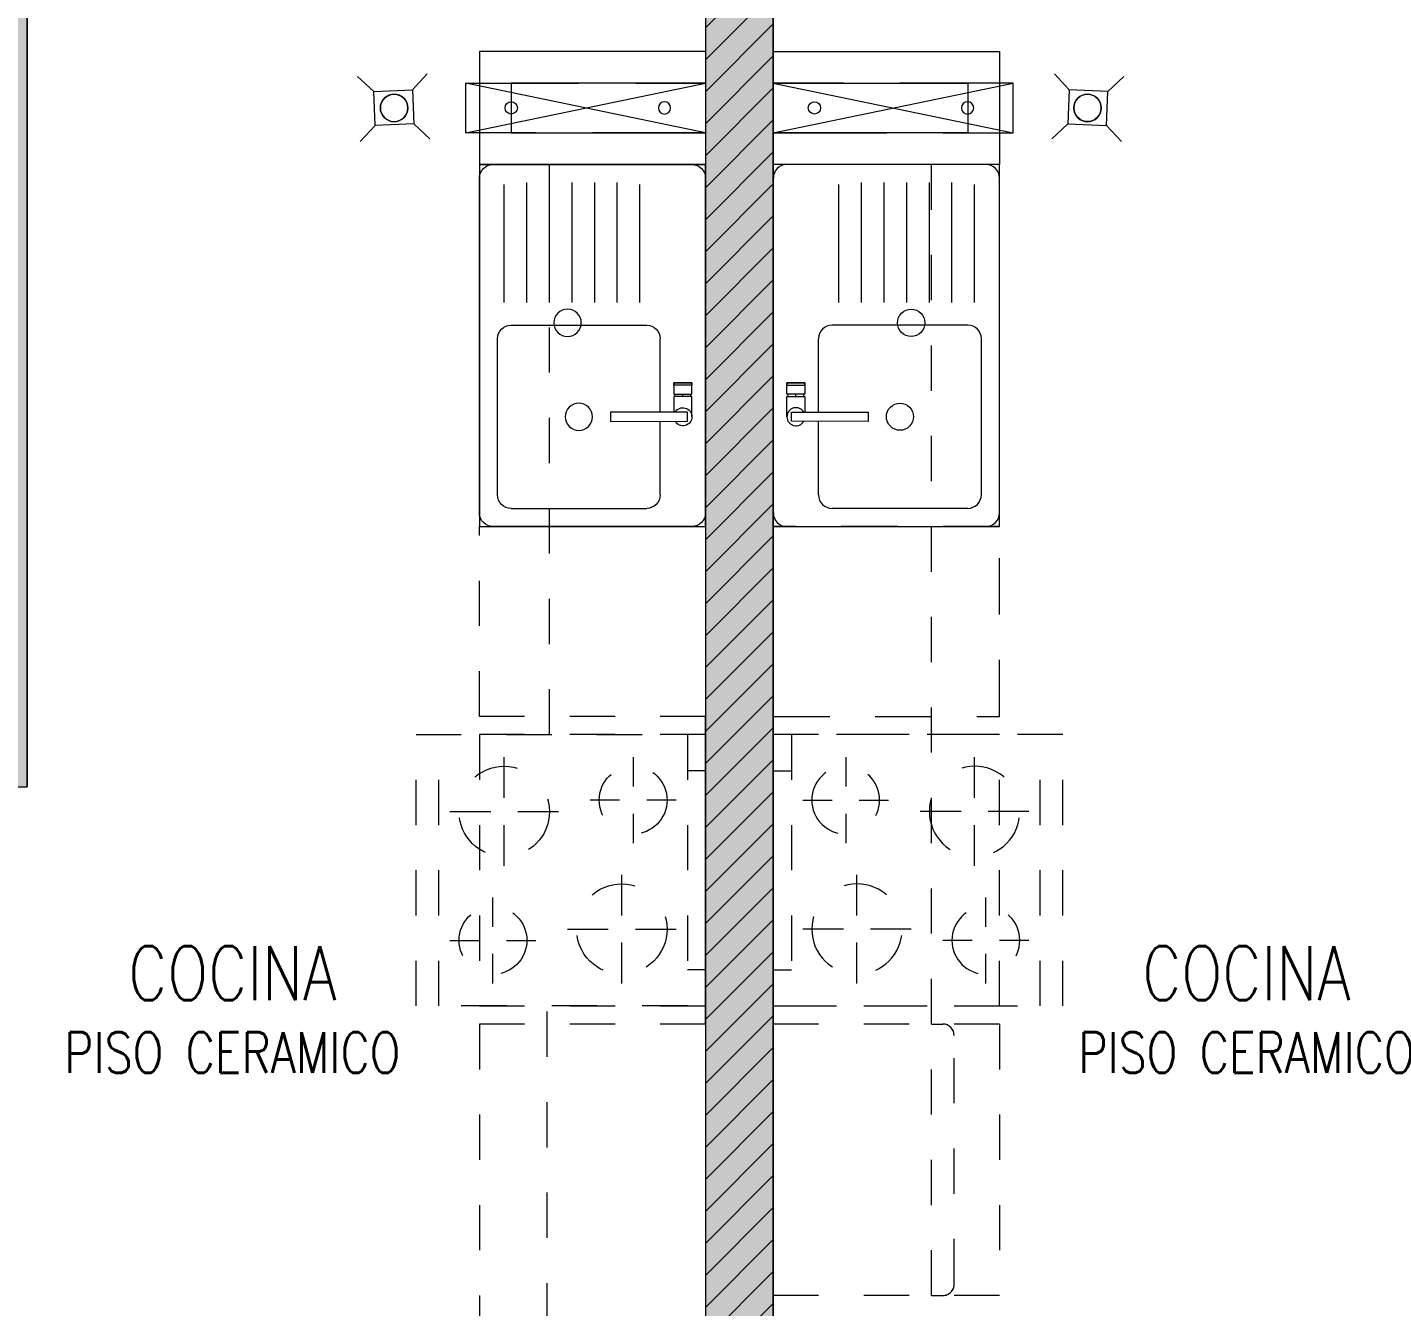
# Model space of a CAD drawing. Header units: millimetres. Extents: x 3738 to 3833, y 1327 to 1657.
# Drawn here: x 3806.522 to 3809.522, y 1466.213 to 1469.042 of the extents above; entities that cross this region are included whole.
import ezdxf
from ezdxf.enums import TextEntityAlignment as Align

# ---------------------------------------------------------------- set-up
doc = ezdxf.new("R2010")
doc.units = ezdxf.units.MM
doc.set_wipeout_variables(frame=1)
doc.linetypes.add('HIDDEN2', pattern=[0.1875, 0.125, -0.0625])
doc.linetypes.add('X-REF_DP_Arquitectura$0$HIDDEN', pattern=[0.375, 0.25, -0.125])
doc.layers.get('0').update_dxf_attribs({"color": 251, "lineweight": 9})
for name, color, linetype, lineweight in [('01', 251, 'Continuous', 13), ('A-07', 251, 'Continuous', 13), ('A-COCINAS-LAV', 251, 'Continuous', 13), ('A-MURO BAJO', 251, 'Continuous', 13), ('A-MUROS', 251, 'Continuous', 13), ('A-PROYECCIONES', 251, 'HIDDEN2', 13), ('A-TEXTO-ACABADO PISO', 251, 'Continuous', 13), ('A-TEXTO-AMBIENTE', 251, 'Continuous', 13), ('A_20_Estructuras', 251, 'Continuous', 13), ('A_30_DispositivosSanit', 251, 'Continuous', 13), ('A_50_TextoAmbiente', 251, 'Continuous', 13), ('A_50_Vigas', 251, 'X-REF_DP_Arquitectura$0$HIDDEN', 13), ('A_60_HatchEstructuras', 251, 'Continuous', 13), ('DLP_MURO ALTO', 251, 'Continuous', 13), ('MURO CF 120', 251, 'Continuous', 13), ('MURO CF 60', 251, 'Continuous', 13)]:
    doc.layers.add(name, color=color, linetype=linetype, lineweight=lineweight)
doc.layers.add('A_30_AccesoriosSanit', color=251, linetype='Continuous', lineweight=13, plot=False)
doc.layers.get('A_30_AccesoriosSanit').off()
doc.styles.add('ROMANS', font='romans.shx', dxfattribs={"width": 0.8})

# ---------------------------------------------------------------- blocks, each defined once
blk = doc.blocks.new('EF-P2-P4')
at = {"layer": 'A_60_HatchEstructuras'}
h = blk.add_hatch(color=256, dxfattribs=at)
h.dxf.hatch_style = 1
h.paths.add_polyline_path([(40, -5.25), (38.35, -5.25), (38.35, -0.06), (38.2, -0.06), (38.2, -6.125), (36.7, -6.125), (36.7, -5.375), (36.55, -5.375), (36.55, -6.325), (38.35, -6.325), (38.35, -5.45), (39.85, -5.45), (39.85, -5.95), (40, -5.95)])
h.paths.add_polyline_path([(40, 0), (39.7, 0), (39.7, -0.15), (39.85, -0.15), (39.85, -3.5), (40, -3.5)])
h.paths.add_polyline_path([(36.7, -0.15), (36.85, -0.15), (36.85, 0), (36.55, 0), (36.55, -3.225), (36.7, -3.225)])
at = {"elevation": 0}
for points in [[(37.67, -1.78), (38.2, -1.67)], [(38.2, -1.78), (37.67, -1.67)], [(37.67, -1.78), (38.2, -1.67)], [(38.2, -1.78), (37.67, -1.67)], [(38.35, -1.67), (38.88, -1.78)], [(38.35, -1.78), (38.88, -1.67)], [(38.35, -1.67), (38.88, -1.78)], [(38.35, -1.78), (38.88, -1.67)]]:
    blk.add_lwpolyline(points, dxfattribs=at)
at = {"layer": 'A_20_Estructuras'}
for points in [[(36.7, -0.15), (36.85, -0.15), (36.85, 0), (36.55, 0), (36.55, -3.225), (36.7, -3.225)], [(40, -5.25), (38.35, -5.25), (38.35, -0.06), (38.2, -0.06), (38.2, -6.125), (36.7, -6.125), (36.7, -5.375), (36.55, -5.375), (36.55, -6.325), (38.35, -6.325), (38.35, -5.45), (39.85, -5.45), (39.85, -5.95), (40, -5.95)]]:
    blk.add_lwpolyline(points, close=True, dxfattribs=at)
at = {"layer": 'A_50_Vigas', "elevation": 0}
for points in [[(38.2, -1.78), (37.67, -1.78), (37.67, -1.67), (38.2, -1.67)], [(38.35, -1.78), (38.88, -1.78), (38.88, -1.67), (38.35, -1.67)]]:
    blk.add_lwpolyline(points, dxfattribs=at)
blk = doc.blocks.new('A$C33FC7C8B')
at = {"ltscale": 0.5}
for p, q in [((0.08, 0.64, -0.0001), (0.52, 0.64, 0.0001)), ((0.08, 0.64, -0.0001), (0.08, 0.6, -0.0001)), ((0.52, 0.64, 0.0001), (0.52, 0.6, 0.0001)), ((0, 0, -0.0001), (0, 0.6, -0.0001)), ((0, 0.6, -0.0001), (0.6, 0.6, 0.0001)), ((0.6, 0.6, 0.0001), (0.6, 0, 0.0001)), ((0.145, 0.575, -0.0001), (0.145, 0.51, -0.0001)), ((0.43, 0.485, 0.0001), (0.43, 0.575, 0.0001)), ((0.05, 0.48, -0.0001), (0.115, 0.48, -0.0001)), ((0.175, 0.48, -0.0001), (0.24, 0.48, 0)), ((0.145, 0.45, -0.0001), (0.145, 0.385, -0.0001)), ((0.4, 0.455, 0), (0.31, 0.455, 0)), ((0.55, 0.455, 0.0001), (0.46, 0.455, 0.0001)), ((0.43, 0.335, 0.0001), (0.43, 0.425, 0.0001)), ((0.17, 0.225, -0.0001), (0.17, 0.315, -0.0001)), ((0.455, 0.2, 0.0001), (0.455, 0.265, 0.0001)), ((0.14, 0.195, -0.0001), (0.05, 0.195, -0.0001)), ((0.29, 0.195, 0), (0.2, 0.195, 0)), ((0.17, 0.075, -0.0001), (0.17, 0.165, -0.0001)), ((0.425, 0.17, 0.0001), (0.36, 0.17, 0)), ((0.55, 0.17, 0.0001), (0.485, 0.17, 0.0001)), ((0.455, 0.075, 0.0001), (0.455, 0.14, 0.0001)), ((0.6, 0.05, 0.0001), (0, 0.05, -0.0001)), ((0.6, 0, 0.0001), (0, 0, -0.0001))]:
    blk.add_line(p, q, dxfattribs=at)
for centre, radius in [((0.145, 0.48), 0.075), ((0.43, 0.455), 0.1), ((0.17, 0.195), 0.1), ((0.455, 0.17), 0.075)]:
    blk.add_circle(centre, radius, dxfattribs=at)
blk = doc.blocks.new('*U260')
blk.add_wipeout([(0, 0), (0, -0.0202), (0.17, -0.0202), (0.17, 0)])
blk.add_lwpolyline([(0, 0), (0.17, 0), (0.17, -0.0202), (0, -0.0202)], close=True)
blk = doc.blocks.new('LAV-COC_01')
for p, q in [((0.4, 0.8121, 0), (-0.04, 0.8121, 0)), ((-0.07, 0.0421, 0), (-0.07, 0.7821, 0)), ((0.43, 0.0421, 0), (0.43, 0.7821, 0)), ((0.36, 0.4571, 0), (0.06, 0.4571, 0)), ((0.03, 0.0821, 0), (0.03, 0.4271, 0)), ((0.39, 0.0821, 0), (0.39, 0.4271, 0)), ((0.36, 0.0521, 0), (0.06, 0.0521, 0)), ((-0.04, 0.0121, 0), (0.4, 0.0121, 0))]:
    blk.add_line(p, q)
at = {"color": 7, "extrusion": (-8.98137e-08, -2.25601e-18, 1)}
for p, q in [((0.075, 0.507, 0), (0.075, 0.768, 0)), ((0.125, 0.5071, 0), (0.125, 0.7721, 0)), ((0.175, 0.5071, 0), (0.175, 0.7721, 0))]:
    blk.add_line(p, q, dxfattribs=at)
at = {"color": 7}
for p, q in [((0.225, 0.5071, 0), (0.225, 0.7721, 0)), ((0.275, 0.5071, 0), (0.275, 0.7721, 0)), ((0.325, 0.5071, 0), (0.325, 0.7721, 0)), ((0.375, 0.507, 0), (0.375, 0.768, 0))]:
    blk.add_line(p, q, dxfattribs=at)
at = {"extrusion": (-4.49068e-08, 3.60285e-08, 1), "elevation": 0}
for points in [[(0, 0.3296), (0, 0.3046), (-0.04, 0.3046), (-0.04, 0.3296)], [(0, 0.3296), (-0.04, 0.3296), (-0.04, 0.3246), (0, 0.3246)]]:
    blk.add_lwpolyline(points, close=True, dxfattribs=at)
blk.add_lwpolyline([(-0.04, 0.2546), (-0.04, 0.2996), (0, 0.2996), (0, 0.2646)], dxfattribs=at)
at = {"extrusion": (-4.49068e-08, 3.60285e-08, 1)}
blk.add_arc((-0.02, 0.2546, 0), 0.02, 29.9997, 329.9997, dxfattribs=at)
for centre, start_param, end_param in [((-0.04, 0.7821, 0), -0.785398, 0.785398), ((0.4, 0.7821, 0), -2.356194, -0.785398), ((0.06, 0.4271, 0), -0.785398, 0.785398), ((0.36, 0.4271, 0), -2.356194, -0.785398), ((0.06, 0.0821, 0), 0.785398, 2.356194), ((0.36, 0.0821, 0), 2.356194, 3.926991), ((-0.04, 0.0421, 0), 0.785398, 2.356194), ((0.4, 0.0421, 0), 2.356194, 3.926991)]:
    blk.add_ellipse(centre, major_axis=(-0.0212, 0.0212), ratio=1, start_param=start_param, end_param=end_param)
blk.add_ellipse((0.21, 0.2546, 0), major_axis=(-0.0212, 0.0212), ratio=1)
at = {"layer": '01', "extrusion": (-4.49068e-08, 3.60285e-08, 1), "elevation": 0}
for points in [[(-0.0375, 0.2996), (-0.0375, 0.3046)], [(-0.02, 0.2996), (-0.02, 0.3046)], [(-0.0025, 0.2996), (-0.0025, 0.3046)]]:
    blk.add_lwpolyline(points, dxfattribs=at)
at = {"extrusion": (-4.49068e-08, 3.60285e-08, 1), "rotation": 359.9380941588614}
blk.add_blockref('*U260', (-0.03, 0.2648, 0), dxfattribs=at)
blk = doc.blocks.new('DPTO 75.2')
at = {"layer": 'A-MURO BAJO'}
blk.add_line((-1.65, 2.575, 0), (-1.65, 3.255, 0), dxfattribs=at)
at = {"layer": 'A-MUROS'}
blk.add_line((-0.15, 5.875, 0), (-0.15, 3.1, 0), dxfattribs=at)
at = {"layer": 'A-PROYECCIONES', "ltscale": 0.5}
blk.add_line((-1.3, 1.1025, 0), (-1.3, 2.615, 0), dxfattribs=at)
at = {"layer": 'A-PROYECCIONES', "ltscale": 0.5, "elevation": 0}
blk.add_lwpolyline([(-1.15, 3.215), (-1.15, 2.615), (-1.65, 2.615), (-1.65, 3.215)], close=True, dxfattribs=at)
blk.add_lwpolyline([(-1.65, 2.575), (-1.15, 2.575), (-1.15, 1.1025), (-1.65, 1.1025)], dxfattribs=at)
at = {"layer": 'DLP_MURO ALTO', "elevation": 0}
blk.add_lwpolyline([(-1.65, 4.655), (-1.22, 4.655), (-1.22, 4.545), (-1.65, 4.545)], dxfattribs=at)
at = {"layer": 'A-COCINAS-LAV', "extrusion": (4.49068e-08, -3.60285e-08, 1)}
blk.add_blockref('LAV-COC_01', (-1.58, 3.6628, 0), dxfattribs=at)
at = {"layer": 'A-PROYECCIONES', "ltscale": 0.5, "extrusion": (-4.40218e-06, 0.000440452, -1), "zscale": -0.999999999999998, "rotation": 269.9999974828772}
blk.add_blockref('A$C33FC7C8B', (1.01, 3.215, 0.0013), dxfattribs=at)
at = {"layer": 'A-MURO BAJO', "elevation": 0}
blk.add_lwpolyline([(-1.65, 4.475), (-1.15, 4.475), (-1.15, 3.675), (-1.65, 3.675)], close=True, dxfattribs=at)
at = {"layer": 'A-MUROS'}
blk.add_line((-1.65, 6.265, 0), (-1.65, 0.2, 0), dxfattribs=at)
at = {"layer": 'A-PROYECCIONES', "ltscale": 0.5}
blk.add_line((-1.305, 3.215, 0), (-1.305, 4.475, 0), dxfattribs=at)
at = {"layer": 'A-PROYECCIONES', "ltscale": 0.5, "elevation": 0}
blk.add_lwpolyline([(-1.65, 3.255), (-1.15, 3.255), (-1.15, 3.675), (-1.65, 3.675)], close=True, dxfattribs=at)
at = {"layer": 'DLP_MURO ALTO', "elevation": 0}
blk.add_lwpolyline([(-1.65, 4.725), (-1.15, 4.725), (-1.15, 4.475), (-1.65, 4.475)], dxfattribs=at)
blk = doc.blocks.new('DPTO 65')
blk.add_line((-10, 3.25), (-9.975, 3.25))
blk.add_arc((-9.975, 3.225), 0.025, 0, 90)
at = {"layer": 'A-PROYECCIONES', "ltscale": 0.5}
for p, q in [((-9.85, 3.25), (-10.35, 3.25)), ((-9.85, 3.25), (-9.85, 2.65)), ((-9.95, 2.675), (-9.95, 3.225)), ((-10, 2.65), (-9.975, 2.65))]:
    blk.add_line(p, q, dxfattribs=at)
blk.add_lwpolyline([(-10.35, 3.89), (-10.35, 3.29), (-9.85, 3.29), (-9.85, 3.89)], close=True, dxfattribs=at)
blk.add_lwpolyline([(-9.85, 2.65), (-10.35, 2.65)], dxfattribs=at)
blk.add_arc((-9.975, 2.675), 0.025, 270, 0, dxfattribs=at)
at = {"layer": 'DLP_MURO ALTO'}
for p, q in [((-10.35, 5.4), (-9.85, 5.4)), ((-10.35, 5.33), (-9.92, 5.33)), ((-9.92, 5.33), (-9.92, 5.22)), ((-9.92, 5.22), (-10.35, 5.22))]:
    blk.add_line(p, q, dxfattribs=at)
at = {"layer": 'A-COCINAS-LAV', "extrusion": (4.49068e-08, -3.60285e-08, 1)}
blk.add_blockref('LAV-COC_01', (-10.28, 4.3379, 0), dxfattribs=at)
at = {"layer": 'A-PROYECCIONES', "ltscale": 0.5, "extrusion": (-4.40218e-06, 0.000440452, -1), "zscale": -0.9999999999999981, "rotation": 269.9999974828772}
blk.add_blockref('A$C33FC7C8B', (9.71, 3.89, 0.0016), dxfattribs=at)
at = {"layer": 'A-MURO BAJO'}
blk.add_lwpolyline([(-9.85, 5.15), (-10.35, 5.15), (-10.35, 4.35), (-9.85, 4.35)], close=True, dxfattribs=at)
at = {"layer": 'A-MUROS'}
blk.add_line((-10.35, 6.94), (-10.35, 1.75), dxfattribs=at)
at = {"layer": 'A-PROYECCIONES', "ltscale": 0.5}
blk.add_line((-10, 2.65), (-10, 5.15), dxfattribs=at)
at = {"layer": 'A-PROYECCIONES'}
blk.add_lwpolyline([(-9.85, 4.35), (-10.35, 4.35), (-10.35, 3.93), (-9.85, 3.93)], close=True, dxfattribs=at)
at = {"layer": 'DLP_MURO ALTO'}
for p, q in [((-9.85, 5.4), (-9.85, 5.15)), ((-9.85, 5.15), (-10.35, 5.15))]:
    blk.add_line(p, q, dxfattribs=at)
blk = doc.blocks.new('TC_PT')
blk.add_blockref('DPTO 65', (50.05, 4.05))
at = {"xscale": -1}
blk.add_blockref('DPTO 75.2', (37.9, 4.725, 0), dxfattribs=at)
blk = doc.blocks.new('TEXTO AMBIENTES PT')
at = {"layer": 'A-TEXTO-ACABADO PISO', "char_height": 0.09, "attachment_point": 2, "style": 'ROMANS'}
for insert in [(37.1538, -3.768), (39.3962, -3.768)]:
    blk.add_mtext_dynamic_manual_height_columns('PISO CERAMICO', width=1.20225, gutter_width=12.5, heights=[0], dxfattribs=dict(at, insert=insert))
at = {"layer": 'A-TEXTO-AMBIENTE', "style": 'ROMANS', "width": 0.8}
for p in [(37.1538, -3.6974, 0), (39.3962, -3.6974, 0)]:
    blk.add_text('COCINA', height=0.12, dxfattribs=at).set_placement(p, align=Align.CENTER)
blk = doc.blocks.new('SUBE')
at = {"layer": 'A_30_DispositivosSanit', "color": 2}
blk.add_circle((0, 0), 18.7, dxfattribs=at)
blk = doc.blocks.new('A$Ce4faf536')
at = {"layer": 'A_30_AccesoriosSanit'}
for p, xscale, yscale, zscale, rotation in [((-0.4194, 0.1), 0.0007258342835344187, 0.0007258342835344187, 0.0007258342835344187, 269.9999891411235), ((-0.0806, 0.1), -0.0007258342835348668, 0.0007258342835348668, 0.0007258342835348667, 89.99998914112356)]:
    blk.add_blockref('SUBE', p, dxfattribs=dict(at, xscale=xscale, yscale=yscale, zscale=zscale, rotation=rotation))
blk = doc.blocks.new('trampa')
at = {"layer": 'A_30_DispositivosSanit'}
blk.add_circle((0.0015, 0.0015), 0.0303, dxfattribs=at)
blk = doc.blocks.new('0-sumidero')
for p, q in [((-0.0421, 0.0382), (-0.0763, 0.0724)), ((0.0435, 0.0382), (0.0777, 0.0724)), ((0.0435, 0.0382), (-0.0421, 0.0382)), ((-0.0421, 0.0382), (-0.0421, -0.0369)), ((0.0435, -0.0369), (0.0435, 0.0382)), ((-0.0421, -0.0369), (-0.0763, -0.0711)), ((-0.0421, -0.0369), (0.0435, -0.0369)), ((0.0435, -0.0369), (0.0777, -0.0711))]:
    blk.add_line(p, q)
blk.add_circle((0, 0), 0.0303)
blk = doc.blocks.new('sum')
at = {"layer": 'A_30_DispositivosSanit', "rotation": 45.00000007321594}
blk.add_blockref('0-sumidero', (0, 0), dxfattribs=at)
blk = doc.blocks.new('is-des-tf_28.02.2025')
at = {"layer": 'A_30_DispositivosSanit'}
for name, p, xscale, rotation in [('sum', (-5.1886, -16.275, 0), -0.9999999999999998, 47.28054675822261), ('trampa', (-3.6552, -16.2772, 0), -1, 314.9999999999998)]:
    blk.add_blockref(name, p, dxfattribs=dict(at, xscale=xscale, rotation=rotation))
for name, p, rotation in [('sum', (-3.6552, -16.275, 0), 312.7190349507721), ('trampa', (-5.1886, -16.2772, 0), 44.99958170899482)]:
    blk.add_blockref(name, p, dxfattribs=dict(at, rotation=rotation))
at = {"layer": 'A_30_DispositivosSanit', "color": 1, "ltscale": 0.015}
blk.add_blockref('A$Ce4faf536', (-4.5101, -16.375, 0), dxfattribs=at)
at = {"layer": 'A_30_DispositivosSanit', "color": 1, "ltscale": 0.015, "xscale": -1}
blk.add_blockref('A$Ce4faf536', (-4.3398, -16.375, 0), dxfattribs=at)
at = {"layer": 'A_30_DispositivosSanit', "lineweight": 25, "xscale": -1, "rotation": 44.99999935133056}
blk.add_blockref('trampa', (-4.8028, -16.75, 0), dxfattribs=at)
at = {"layer": 'A_30_DispositivosSanit', "lineweight": 25, "rotation": 315.0000006486694}
blk.add_blockref('trampa', (-4.0472, -16.75, 0), dxfattribs=at)
blk = doc.blocks.new('TORRE F HATCH CORTAFUEGO')
at = {"layer": 'MURO CF 60'}
h = blk.add_hatch(dxfattribs=at)
h.set_pattern_fill('_USER', color=256, scale=0.05, angle=45, pattern_type=0)
h.set_pattern_definition([(45, (-21.67, -43.67528), (-0.03535534, 0.03535534), [])])
edge = h.paths.add_edge_path()
edge.add_line((-9, -16.4), (-9.15, -16.4))
edge.add_line((-9.15, -16.4), (-9.15, -11.2101))
edge.add_line((-9.15, -11.2101), (-9, -11.2101))
edge.add_line((-9, -11.2101), (-9, -16.4))
edge = h.paths.add_edge_path()
edge.add_line((-9, -19.75), (-9.15, -19.75))
edge.add_line((-9.15, -19.75), (-9.15, -24.94))
edge.add_line((-9.15, -24.94), (-9, -24.94))
edge.add_line((-9, -24.94), (-9, -19.75))
edge = h.paths.add_edge_path()
edge.add_line((-38.35, -16.4), (-38.35, -11.2101))
edge.add_line((-38.35, -11.2101), (-38.2, -11.2101))
edge.add_line((-38.2, -11.2101), (-38.2, -16.4))
edge.add_line((-38.2, -16.4), (-38.35, -16.4))
edge = h.paths.add_edge_path()
edge.add_line((-38.35, -19.75), (-38.2, -19.75))
edge.add_line((-38.2, -19.75), (-38.2, -24.94))
edge.add_line((-38.2, -24.94), (-38.35, -24.94))
edge.add_line((-38.35, -24.94), (-38.35, -19.75))

msp = doc.modelspace()

# ---------------------------------------------------------------- block references
msp.add_blockref('EF-P2-P4', (3769.8221, 1470.5876))

# ---------------------------------------------------------------- next in the draw order: block references
msp.add_blockref('TC_PT', (3768.4721, 1459.5379))

# ---------------------------------------------------------------- next in the draw order: block references
at = {"layer": 'A-07'}
msp.add_blockref('is-des-tf_28.02.2025', (3812.5221, 1485.1379), dxfattribs=at)
at = {"layer": 'A_50_TextoAmbiente'}
msp.add_blockref('TEXTO AMBIENTES PT', (3769.8221, 1470.5879), dxfattribs=at)
at = {"layer": 'MURO CF 120', "color": 251}
msp.add_blockref('TORRE F HATCH CORTAFUEGO', (3817.1721, 1481.7379), dxfattribs=at)

doc.saveas('drawing.dxf')
